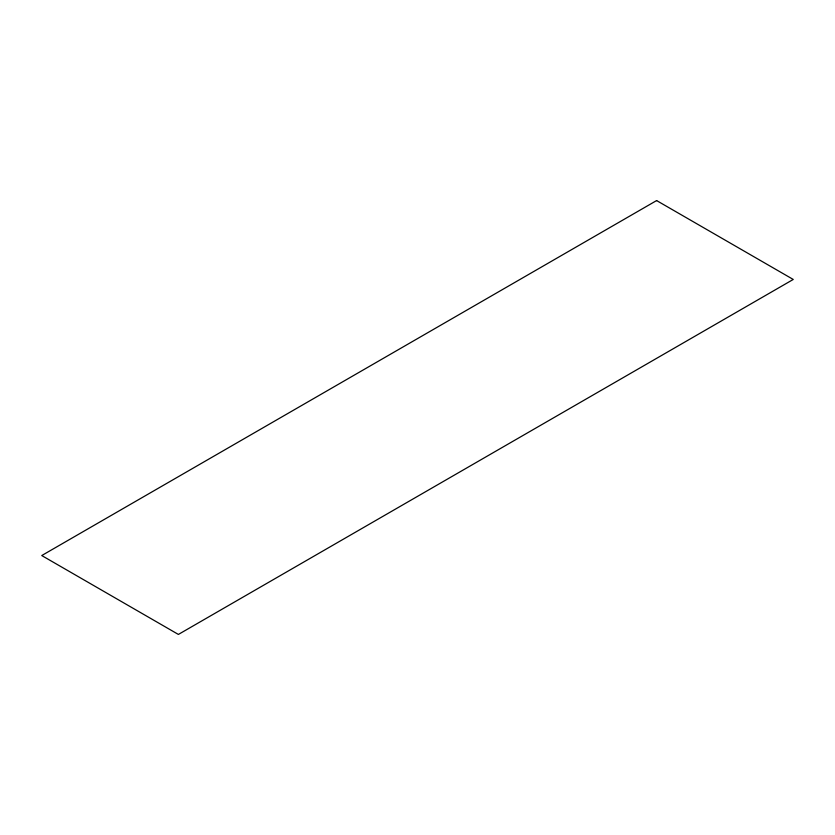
<?xml version="1.0" encoding="UTF-8"?>
<svg xmlns="http://www.w3.org/2000/svg" width="835" height="835" viewBox="0 0 835 835"><rect width="100%" height="100%" fill="white"/><g stroke="black" fill="none" stroke-linecap="round" stroke-linejoin="round"><path stroke-width="1.25" d="M656.613 200.567L41.75 555.546L178.387 634.433L793.25 279.454L656.613 200.567"/></g></svg>
